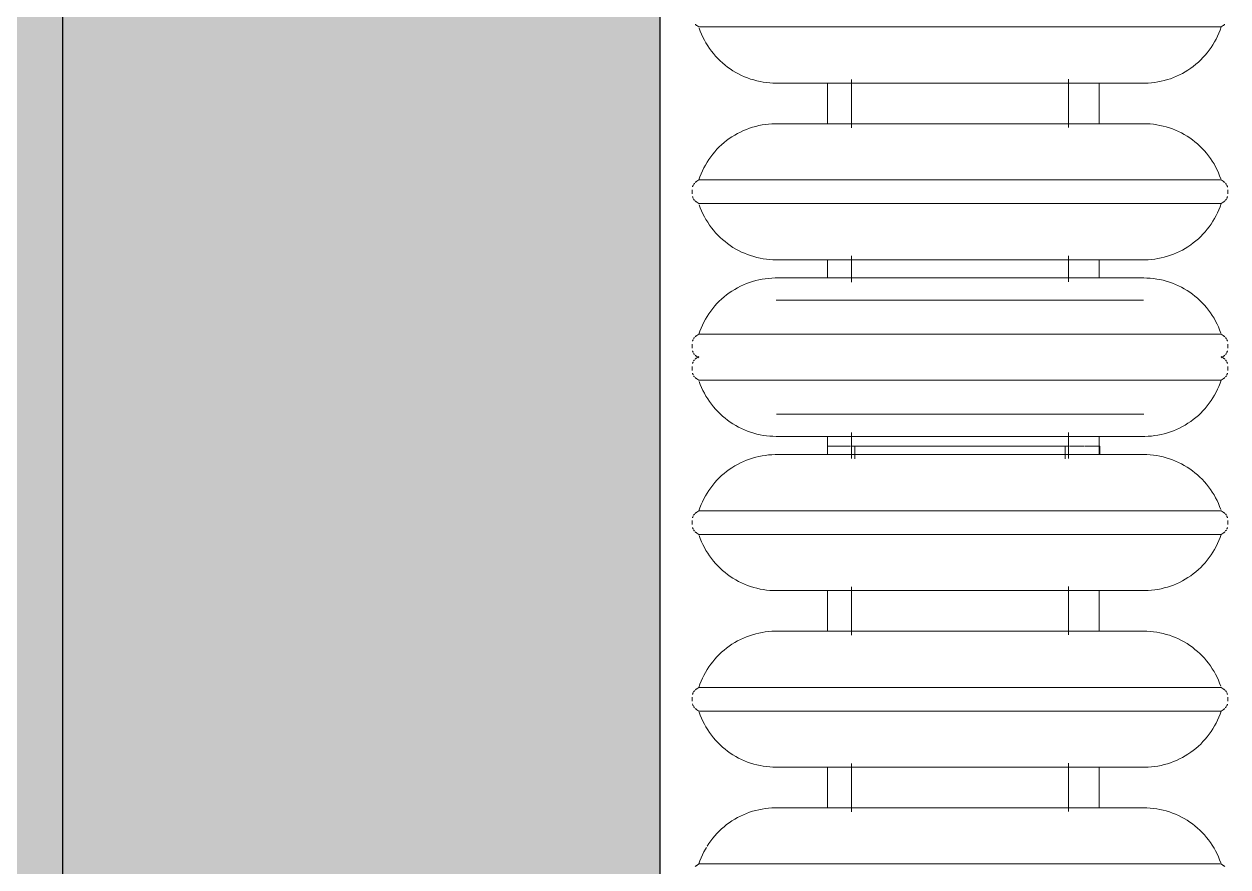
# Model space of a CAD drawing. Header units: inches. Extents: x -1176 to 1474, y -2632 to 978.
# Drawn here: x -1015.78 to -993.61, y 545.92 to 561.43 of the extents above; entities that cross this region are included whole.
import ezdxf

# ---------------------------------------------------------------- set-up
doc = ezdxf.new("R2010")
doc.units = ezdxf.units.IN
doc.header["$MEASUREMENT"] = 0
for name, color, linetype, lineweight in [('A-GENM', 13, 'Continuous', 18), ('A-WALL', 113, 'Continuous', 18), ('A-WALL-PATT', 111, 'Continuous', 18)]:
    doc.layers.add(name, color=color, linetype=linetype, lineweight=lineweight)

# ---------------------------------------------------------------- blocks, each defined once
blk = doc.blocks.new('Cast_Iron_Radiator_8182 - Cast_Iron_Radiator_8182-V36-3rd Floor Construction')
at = {"layer": 'A-GENM', "lineweight": 9}
for p, q in [((-5.75, 4.933), (-5.787, 4.933)), ((-5.713, 4.933), (-5.75, 4.933)), ((-2.5, 4.933), (-2.537, 4.933)), ((-2.463, 4.933), (-2.5, 4.933)), ((-5.943, 4.848), (-5.968, 4.809)), ((-5.968, 1), (-5.968, 4.809)), ((-5.532, 4.809), (-5.557, 4.848)), ((-2.693, 4.848), (-2.718, 4.809)), ((-2.718, 1), (-2.718, 4.809)), ((-2.282, 4.809), (-2.307, 4.848)), ((-2.282, 1), (-2.282, 4.809)), ((0.557, 4.848), (0.532, 4.809)), ((0.532, 1), (0.532, 4.809)), ((-7.179, 2.438), (-7.34, 2.438)), ((-6.996, 2.438), (-7.179, 2.438)), ((-7.179, 2.291), (-7.179, 2.438)), ((-3.746, 2.438), (-4.09, 2.438)), ((-0.496, 2.438), (-1.251, 2.438)), ((-7.179, 2.296), (-7.179, 2.192)), ((-7.179, 2.013), (-7.179, 2.188)), ((-6.932, 2), (-7.179, 2)), ((-7.179, -2), (-7.179, 2)), ((-3.682, 2), (-4.161, 2)), ((-0.432, 2), (-1.322, 2)), ((-7.179, 1.935), (-7.415, 1.935)), ((-7.002, 1), (-7.002, -1)), ((-5.968, -1), (-5.968, 1)), ((-4.498, -1), (-4.498, 1)), ((-3.752, 1), (-3.752, -1)), ((-2.718, -1), (-2.718, 1)), ((-2.282, -1), (-2.282, 1)), ((-1.248, -1), (-1.248, 1)), ((-0.502, 1), (-0.502, -1)), ((0.532, -1), (0.532, 1)), ((-5.968, -4.809), (-5.968, -1)), ((-2.718, -4.809), (-2.718, -1)), ((-2.282, -4.809), (-2.282, -1)), ((0.532, -4.809), (0.532, -1)), ((-7.415, -1.935), (-7.179, -1.935)), ((-7.179, -2), (-6.928, -2)), ((-7.179, -2.287), (-7.179, -2.017)), ((-4.157, -2), (-3.678, -2)), ((-1.318, -2), (-0.428, -2)), ((-7.179, -2.301), (-7.179, -2.452)), ((-7.179, -2.551), (-7.179, -2.436)), ((-7.342, -2.575), (-7.179, -2.575)), ((-7.179, -2.562), (-6.997, -2.562)), ((-7.179, -2.565), (-7.179, -2.575)), ((-4.092, -2.562), (-3.747, -2.562)), ((-1.253, -2.562), (-0.497, -2.562)), ((-5.968, -4.809), (-5.943, -4.848)), ((-5.557, -4.848), (-5.532, -4.809)), ((-2.718, -4.809), (-2.693, -4.848)), ((-2.307, -4.848), (-2.282, -4.809)), ((0.532, -4.809), (0.557, -4.848)), ((-5.787, -4.933), (-5.75, -4.933)), ((-5.75, -4.933), (-5.713, -4.933)), ((-2.537, -4.933), (-2.5, -4.933)), ((-2.5, -4.933), (-2.463, -4.933))]:
    blk.add_line(p, q, dxfattribs=at)
at = {"layer": 'A-GENM', "lineweight": 9, "flags": 128}
for points in [[(-5.943, 4.848), (-5.938, 4.854), (-5.934, 4.86), (-5.929, 4.866), (-5.925, 4.872), (-5.919, 4.877)], [(-5.909, 4.887), (-5.903, 4.892), (-5.897, 4.896), (-5.891, 4.901), (-5.885, 4.905)], [(-5.872, 4.912), (-5.865, 4.915), (-5.858, 4.918), (-5.851, 4.921), (-5.844, 4.924), (-5.837, 4.926)], [(-5.662, 4.925), (-5.655, 4.923), (-5.648, 4.921), (-5.641, 4.918), (-5.634, 4.915), (-5.627, 4.912)], [(-5.614, 4.904), (-5.608, 4.9), (-5.602, 4.896), (-5.596, 4.891), (-5.591, 4.887)], [(-5.58, 4.876), (-5.575, 4.871), (-5.57, 4.865), (-5.565, 4.859), (-5.561, 4.854), (-5.557, 4.848)], [(-2.693, 4.848), (-2.688, 4.854), (-2.684, 4.86), (-2.679, 4.866), (-2.675, 4.872), (-2.669, 4.877)], [(-2.659, 4.887), (-2.653, 4.892), (-2.647, 4.896), (-2.641, 4.901), (-2.635, 4.905)], [(-2.622, 4.912), (-2.615, 4.915), (-2.608, 4.918), (-2.601, 4.921), (-2.594, 4.924), (-2.587, 4.926)], [(-2.412, 4.925), (-2.405, 4.923), (-2.398, 4.921), (-2.391, 4.918), (-2.384, 4.915), (-2.377, 4.912)], [(-2.364, 4.904), (-2.358, 4.9), (-2.352, 4.896), (-2.346, 4.891), (-2.341, 4.887)], [(-2.33, 4.876), (-2.325, 4.871), (-2.32, 4.865), (-2.315, 4.859), (-2.311, 4.854), (-2.307, 4.848)], [(0.557, 4.848), (0.562, 4.854), (0.566, 4.86), (0.571, 4.866), (0.575, 4.872), (0.581, 4.877)], [(-7.002, 3.383), (-7.001, 3.443), (-6.997, 3.503), (-6.991, 3.563), (-6.983, 3.622), (-6.972, 3.681), (-6.959, 3.74), (-6.943, 3.798), (-6.926, 3.855), (-6.906, 3.911), (-6.883, 3.967), (-6.859, 4.022), (-6.832, 4.076), (-6.804, 4.128), (-6.773, 4.18), (-6.74, 4.23), (-6.705, 4.279), (-6.668, 4.326), (-6.63, 4.372), (-6.589, 4.416), (-6.547, 4.459), (-6.503, 4.5), (-6.458, 4.539), (-6.411, 4.576), (-6.362, 4.612), (-6.312, 4.645), (-6.261, 4.677), (-6.209, 4.706), (-6.155, 4.733), (-6.101, 4.758), (-6.045, 4.781), (-5.989, 4.802)], [(-3.752, 3.383), (-3.751, 3.443), (-3.747, 3.503), (-3.741, 3.563), (-3.733, 3.622), (-3.722, 3.681), (-3.709, 3.74), (-3.693, 3.798), (-3.676, 3.855), (-3.656, 3.911), (-3.633, 3.967), (-3.609, 4.022), (-3.582, 4.076), (-3.554, 4.128), (-3.523, 4.18), (-3.49, 4.23), (-3.455, 4.279), (-3.418, 4.326), (-3.38, 4.372), (-3.339, 4.416), (-3.297, 4.459), (-3.253, 4.5), (-3.208, 4.539), (-3.161, 4.576), (-3.112, 4.612), (-3.062, 4.645), (-3.011, 4.677), (-2.959, 4.706), (-2.905, 4.733), (-2.851, 4.758), (-2.795, 4.781), (-2.739, 4.802)], [(-2.282, 4.809), (-2.225, 4.789), (-2.169, 4.767), (-2.115, 4.743), (-2.061, 4.716), (-2.008, 4.688), (-1.956, 4.657), (-1.906, 4.624), (-1.857, 4.59), (-1.809, 4.553), (-1.763, 4.515), (-1.719, 4.474), (-1.676, 4.432), (-1.635, 4.389), (-1.596, 4.343), (-1.558, 4.296), (-1.523, 4.248), (-1.489, 4.198), (-1.457, 4.147), (-1.428, 4.095), (-1.401, 4.042), (-1.375, 3.987), (-1.352, 3.932), (-1.331, 3.876), (-1.313, 3.819), (-1.297, 3.761), (-1.283, 3.703), (-1.271, 3.644), (-1.262, 3.585), (-1.255, 3.525), (-1.25, 3.465), (-1.248, 3.405), (-1.248, 3.383)], [(-0.502, 3.383), (-0.501, 3.443), (-0.497, 3.503), (-0.491, 3.563), (-0.483, 3.622), (-0.472, 3.681), (-0.459, 3.74), (-0.443, 3.798), (-0.426, 3.855), (-0.406, 3.911), (-0.383, 3.967), (-0.359, 4.022), (-0.332, 4.076), (-0.304, 4.128), (-0.273, 4.18), (-0.24, 4.23), (-0.205, 4.279), (-0.168, 4.326), (-0.13, 4.372), (-0.089, 4.416), (-0.047, 4.459), (-0.003, 4.5), (0.042, 4.539), (0.089, 4.576), (0.138, 4.612), (0.188, 4.645), (0.239, 4.677), (0.291, 4.706), (0.345, 4.733), (0.399, 4.758), (0.455, 4.781), (0.511, 4.802)], [(-7.002, 2.438), (-7.002, 2.498), (-7.002, 2.571), (-7.002, 2.642), (-7.002, 2.71), (-7.002, 2.775), (-7.002, 2.837), (-7.002, 2.896), (-7.002, 2.952), (-7.002, 3.005), (-7.002, 3.055), (-7.002, 3.102), (-7.002, 3.145), (-7.002, 3.185), (-7.002, 3.221), (-7.002, 3.254), (-7.002, 3.283), (-7.002, 3.309), (-7.002, 3.33), (-7.002, 3.348), (-7.002, 3.363), (-7.002, 3.373), (-7.002, 3.38), (-7.002, 3.383), (-7.002, 3.383)], [(-7.002, 3.383), (-7.002, 3.381), (-7.002, 3.375), (-7.002, 3.366), (-7.002, 3.353), (-7.002, 3.336), (-7.002, 3.315), (-7.002, 3.29), (-7.002, 3.262), (-7.002, 3.23), (-7.002, 3.195), (-7.002, 3.156), (-7.002, 3.114), (-7.002, 3.068), (-7.002, 3.019), (-7.002, 2.967), (-7.002, 2.911), (-7.002, 2.853), (-7.002, 2.792), (-7.002, 2.727), (-7.002, 2.66), (-7.002, 2.591), (-7.002, 2.518), (-7.002, 2.444), (-7.002, 2.367), (-7.002, 2.288), (-7.002, 2.206), (-7.002, 2.123), (-7.002, 2.038), (-7.002, 1.952), (-7.002, 1.864), (-7.002, 1.774), (-7.002, 1.683), (-7.002, 1.591), (-7.002, 1.499), (-7.002, 1.405), (-7.002, 1.311), (-7.002, 1.216), (-7.002, 1.121), (-7.002, 1.026), (-7.002, 1)], [(-4.498, 1), (-4.498, 1.095), (-4.498, 1.19), (-4.498, 1.285), (-4.498, 1.38), (-4.498, 1.473), (-4.498, 1.566), (-4.498, 1.659), (-4.498, 1.75), (-4.498, 1.839), (-4.498, 1.928), (-4.498, 2.015), (-4.498, 2.1), (-4.498, 2.184), (-4.498, 2.266), (-4.498, 2.346), (-4.498, 2.423), (-4.498, 2.498), (-4.498, 2.571), (-4.498, 2.642), (-4.498, 2.71), (-4.498, 2.775), (-4.498, 2.837), (-4.498, 2.896), (-4.498, 2.952), (-4.498, 3.005), (-4.498, 3.055), (-4.498, 3.102), (-4.498, 3.145), (-4.498, 3.185), (-4.498, 3.221), (-4.498, 3.254), (-4.498, 3.283), (-4.498, 3.309), (-4.498, 3.33), (-4.498, 3.348), (-4.498, 3.363), (-4.498, 3.373), (-4.498, 3.38), (-4.498, 3.383)], [(-3.752, 2.438), (-3.752, 2.498), (-3.752, 2.571), (-3.752, 2.642), (-3.752, 2.71), (-3.752, 2.775), (-3.752, 2.837), (-3.752, 2.896), (-3.752, 2.952), (-3.752, 3.005), (-3.752, 3.055), (-3.752, 3.102), (-3.752, 3.145), (-3.752, 3.185), (-3.752, 3.221), (-3.752, 3.254), (-3.752, 3.283), (-3.752, 3.309), (-3.752, 3.33), (-3.752, 3.348), (-3.752, 3.363), (-3.752, 3.373), (-3.752, 3.38), (-3.752, 3.383), (-3.752, 3.383)], [(-3.752, 3.383), (-3.752, 3.381), (-3.752, 3.375), (-3.752, 3.366), (-3.752, 3.353), (-3.752, 3.336), (-3.752, 3.315), (-3.752, 3.29), (-3.752, 3.262), (-3.752, 3.23), (-3.752, 3.195), (-3.752, 3.156), (-3.752, 3.114), (-3.752, 3.068), (-3.752, 3.019), (-3.752, 2.967), (-3.752, 2.911), (-3.752, 2.853), (-3.752, 2.792), (-3.752, 2.727), (-3.752, 2.66), (-3.752, 2.591), (-3.752, 2.518), (-3.752, 2.444), (-3.752, 2.367), (-3.752, 2.288), (-3.752, 2.206), (-3.752, 2.123), (-3.752, 2.038), (-3.752, 1.952), (-3.752, 1.864), (-3.752, 1.774), (-3.752, 1.683), (-3.752, 1.591), (-3.752, 1.499), (-3.752, 1.405), (-3.752, 1.311), (-3.752, 1.216), (-3.752, 1.121), (-3.752, 1.026), (-3.752, 1)], [(-1.248, 3.383), (-1.248, 3.381), (-1.248, 3.375), (-1.248, 3.366), (-1.248, 3.353), (-1.248, 3.336), (-1.248, 3.315), (-1.248, 3.29), (-1.248, 3.262), (-1.248, 3.23), (-1.248, 3.195), (-1.248, 3.156), (-1.248, 3.114), (-1.248, 3.068), (-1.248, 3.019), (-1.248, 2.967), (-1.248, 2.911), (-1.248, 2.853), (-1.248, 2.792), (-1.248, 2.727), (-1.248, 2.66), (-1.248, 2.591), (-1.248, 2.518), (-1.248, 2.444)], [(-1.248, 1), (-1.248, 1.095), (-1.248, 1.19), (-1.248, 1.285), (-1.248, 1.38), (-1.248, 1.473), (-1.248, 1.566), (-1.248, 1.659), (-1.248, 1.75), (-1.248, 1.839), (-1.248, 1.928), (-1.248, 2.015), (-1.248, 2.1), (-1.248, 2.184), (-1.248, 2.266), (-1.248, 2.346), (-1.248, 2.423), (-1.248, 2.498), (-1.248, 2.571), (-1.248, 2.642), (-1.248, 2.71), (-1.248, 2.775), (-1.248, 2.837), (-1.248, 2.896), (-1.248, 2.952), (-1.248, 3.005), (-1.248, 3.055), (-1.248, 3.102), (-1.248, 3.145), (-1.248, 3.185), (-1.248, 3.221), (-1.248, 3.254), (-1.248, 3.283), (-1.248, 3.309), (-1.248, 3.33), (-1.248, 3.348), (-1.248, 3.363), (-1.248, 3.373), (-1.248, 3.38), (-1.248, 3.383), (-1.248, 3.383)], [(-0.502, 2.438), (-0.502, 2.498), (-0.502, 2.571), (-0.502, 2.642), (-0.502, 2.71), (-0.502, 2.775), (-0.502, 2.837), (-0.502, 2.896), (-0.502, 2.952), (-0.502, 3.005), (-0.502, 3.055), (-0.502, 3.102), (-0.502, 3.145), (-0.502, 3.185), (-0.502, 3.221), (-0.502, 3.254), (-0.502, 3.283), (-0.502, 3.309), (-0.502, 3.33), (-0.502, 3.348), (-0.502, 3.363), (-0.502, 3.373), (-0.502, 3.38), (-0.502, 3.383), (-0.502, 3.383)], [(-0.502, 3.383), (-0.502, 3.381), (-0.502, 3.375), (-0.502, 3.366), (-0.502, 3.353), (-0.502, 3.336), (-0.502, 3.315), (-0.502, 3.29), (-0.502, 3.262), (-0.502, 3.23), (-0.502, 3.195), (-0.502, 3.156), (-0.502, 3.114), (-0.502, 3.068), (-0.502, 3.019), (-0.502, 2.967), (-0.502, 2.911), (-0.502, 2.853), (-0.502, 2.792), (-0.502, 2.727), (-0.502, 2.66), (-0.502, 2.591), (-0.502, 2.518), (-0.502, 2.444), (-0.502, 2.367), (-0.502, 2.288), (-0.502, 2.206), (-0.502, 2.123), (-0.502, 2.038), (-0.502, 1.952), (-0.502, 1.864), (-0.502, 1.774), (-0.502, 1.683), (-0.502, 1.591), (-0.502, 1.499), (-0.502, 1.405), (-0.502, 1.311), (-0.502, 1.216), (-0.502, 1.121), (-0.502, 1.026), (-0.502, 1)], [(-7.002, -1), (-7.002, -1.095), (-7.002, -1.19), (-7.002, -1.285), (-7.002, -1.38), (-7.002, -1.473), (-7.002, -1.566), (-7.002, -1.659), (-7.002, -1.75), (-7.002, -1.839), (-7.002, -1.928), (-7.002, -2.015), (-7.002, -2.1), (-7.002, -2.184), (-7.002, -2.266), (-7.002, -2.346), (-7.002, -2.423), (-7.002, -2.498), (-7.002, -2.571), (-7.002, -2.642), (-7.002, -2.71), (-7.002, -2.775), (-7.002, -2.837), (-7.002, -2.896), (-7.002, -2.952), (-7.002, -3.005), (-7.002, -3.055), (-7.002, -3.102), (-7.002, -3.145), (-7.002, -3.185), (-7.002, -3.221), (-7.002, -3.254), (-7.002, -3.283), (-7.002, -3.309), (-7.002, -3.33), (-7.002, -3.348), (-7.002, -3.363), (-7.002, -3.373), (-7.002, -3.38), (-7.002, -3.383), (-7.002, -3.383)], [(-4.498, -3.381), (-4.498, -3.375), (-4.498, -3.366), (-4.498, -3.353), (-4.498, -3.336), (-4.498, -3.315), (-4.498, -3.29), (-4.498, -3.262), (-4.498, -3.23), (-4.498, -3.195), (-4.498, -3.156), (-4.498, -3.114), (-4.498, -3.068), (-4.498, -3.019), (-4.498, -2.967), (-4.498, -2.911), (-4.498, -2.853), (-4.498, -2.792), (-4.498, -2.727), (-4.498, -2.66), (-4.498, -2.591), (-4.498, -2.518), (-4.498, -2.444), (-4.498, -2.367), (-4.498, -2.288), (-4.498, -2.206), (-4.498, -2.123), (-4.498, -2.038), (-4.498, -1.952), (-4.498, -1.864), (-4.498, -1.774), (-4.498, -1.683), (-4.498, -1.591), (-4.498, -1.499), (-4.498, -1.405), (-4.498, -1.311), (-4.498, -1.216), (-4.498, -1.121), (-4.498, -1.026), (-4.498, -1)], [(-3.752, -1), (-3.752, -1.095), (-3.752, -1.19), (-3.752, -1.285), (-3.752, -1.38), (-3.752, -1.473), (-3.752, -1.566), (-3.752, -1.659), (-3.752, -1.75), (-3.752, -1.839), (-3.752, -1.928), (-3.752, -2.015), (-3.752, -2.1), (-3.752, -2.184), (-3.752, -2.266), (-3.752, -2.346), (-3.752, -2.423), (-3.752, -2.498), (-3.752, -2.571), (-3.752, -2.642), (-3.752, -2.71), (-3.752, -2.775), (-3.752, -2.837), (-3.752, -2.896), (-3.752, -2.952), (-3.752, -3.005), (-3.752, -3.055), (-3.752, -3.102), (-3.752, -3.145), (-3.752, -3.185), (-3.752, -3.221), (-3.752, -3.254), (-3.752, -3.283), (-3.752, -3.309), (-3.752, -3.33), (-3.752, -3.348), (-3.752, -3.363), (-3.752, -3.373), (-3.752, -3.38), (-3.752, -3.383), (-3.752, -3.383)], [(-1.248, -3.383), (-1.248, -3.381), (-1.248, -3.375), (-1.248, -3.366), (-1.248, -3.353), (-1.248, -3.336), (-1.248, -3.315), (-1.248, -3.29), (-1.248, -3.262), (-1.248, -3.23), (-1.248, -3.195), (-1.248, -3.156), (-1.248, -3.114), (-1.248, -3.068), (-1.248, -3.019), (-1.248, -2.967), (-1.248, -2.911), (-1.248, -2.853), (-1.248, -2.792), (-1.248, -2.727), (-1.248, -2.66), (-1.248, -2.591), (-1.248, -2.518), (-1.248, -2.444), (-1.248, -2.367), (-1.248, -2.288), (-1.248, -2.206), (-1.248, -2.123), (-1.248, -2.038), (-1.248, -1.952), (-1.248, -1.864), (-1.248, -1.774), (-1.248, -1.683), (-1.248, -1.591), (-1.248, -1.499), (-1.248, -1.405), (-1.248, -1.311), (-1.248, -1.216), (-1.248, -1.121), (-1.248, -1.026), (-1.248, -1)], [(-0.502, -1), (-0.502, -1.095), (-0.502, -1.19), (-0.502, -1.285), (-0.502, -1.38), (-0.502, -1.473), (-0.502, -1.566), (-0.502, -1.659), (-0.502, -1.75), (-0.502, -1.839), (-0.502, -1.928), (-0.502, -2.015), (-0.502, -2.1), (-0.502, -2.184), (-0.502, -2.266), (-0.502, -2.346), (-0.502, -2.423), (-0.502, -2.498), (-0.502, -2.571), (-0.502, -2.642), (-0.502, -2.71), (-0.502, -2.775), (-0.502, -2.837), (-0.502, -2.896), (-0.502, -2.952), (-0.502, -3.005), (-0.502, -3.055), (-0.502, -3.102), (-0.502, -3.145), (-0.502, -3.185), (-0.502, -3.221), (-0.502, -3.254), (-0.502, -3.283), (-0.502, -3.309), (-0.502, -3.33), (-0.502, -3.348), (-0.502, -3.363), (-0.502, -3.373), (-0.502, -3.38), (-0.502, -3.383), (-0.502, -3.383)], [(-7.002, -3.383), (-7.002, -3.381), (-7.002, -3.375), (-7.002, -3.366), (-7.002, -3.353), (-7.002, -3.336), (-7.002, -3.315), (-7.002, -3.29), (-7.002, -3.262), (-7.002, -3.23), (-7.002, -3.195), (-7.002, -3.156), (-7.002, -3.114), (-7.002, -3.068), (-7.002, -3.019), (-7.002, -2.967), (-7.002, -2.911), (-7.002, -2.853), (-7.002, -2.792), (-7.002, -2.727), (-7.002, -2.66), (-7.002, -2.591), (-7.002, -2.562)], [(-3.752, -3.383), (-3.752, -3.381), (-3.752, -3.375), (-3.752, -3.366), (-3.752, -3.353), (-3.752, -3.336), (-3.752, -3.315), (-3.752, -3.29), (-3.752, -3.262), (-3.752, -3.23), (-3.752, -3.195), (-3.752, -3.156), (-3.752, -3.114), (-3.752, -3.068), (-3.752, -3.019), (-3.752, -2.967), (-3.752, -2.911), (-3.752, -2.853), (-3.752, -2.792), (-3.752, -2.727), (-3.752, -2.66), (-3.752, -2.591), (-3.752, -2.562)], [(-1.248, -2.571), (-1.248, -2.642), (-1.248, -2.71), (-1.248, -2.775), (-1.248, -2.837), (-1.248, -2.896), (-1.248, -2.952), (-1.248, -3.005), (-1.248, -3.055), (-1.248, -3.102), (-1.248, -3.145), (-1.248, -3.185), (-1.248, -3.221), (-1.248, -3.254), (-1.248, -3.283), (-1.248, -3.309), (-1.248, -3.33), (-1.248, -3.348), (-1.248, -3.363), (-1.248, -3.373), (-1.248, -3.38), (-1.248, -3.383), (-1.248, -3.383)], [(-0.502, -3.383), (-0.502, -3.381), (-0.502, -3.375), (-0.502, -3.366), (-0.502, -3.353), (-0.502, -3.336), (-0.502, -3.315), (-0.502, -3.29), (-0.502, -3.262), (-0.502, -3.23), (-0.502, -3.195), (-0.502, -3.156), (-0.502, -3.114), (-0.502, -3.068), (-0.502, -3.019), (-0.502, -2.967), (-0.502, -2.911), (-0.502, -2.853), (-0.502, -2.792), (-0.502, -2.727), (-0.502, -2.66), (-0.502, -2.591), (-0.502, -2.562)], [(-5.968, -4.809), (-6.025, -4.789), (-6.081, -4.767), (-6.135, -4.743), (-6.189, -4.716), (-6.242, -4.688), (-6.294, -4.657), (-6.344, -4.624), (-6.393, -4.59), (-6.441, -4.553), (-6.487, -4.515), (-6.531, -4.474), (-6.574, -4.432), (-6.615, -4.389), (-6.654, -4.343), (-6.692, -4.296), (-6.727, -4.248), (-6.761, -4.198), (-6.793, -4.147), (-6.822, -4.095), (-6.849, -4.042), (-6.875, -3.987), (-6.898, -3.932), (-6.919, -3.876), (-6.937, -3.819), (-6.953, -3.761), (-6.967, -3.703), (-6.979, -3.644), (-6.988, -3.585), (-6.995, -3.525), (-7, -3.465), (-7.002, -3.405), (-7.002, -3.383)], [(-2.718, -4.809), (-2.775, -4.789), (-2.831, -4.767), (-2.885, -4.743), (-2.939, -4.716), (-2.992, -4.688), (-3.044, -4.657), (-3.094, -4.624), (-3.143, -4.59), (-3.191, -4.553), (-3.237, -4.515), (-3.281, -4.474), (-3.324, -4.432), (-3.365, -4.389), (-3.404, -4.343), (-3.442, -4.296), (-3.477, -4.248), (-3.511, -4.198), (-3.543, -4.147), (-3.572, -4.095), (-3.599, -4.042), (-3.625, -3.987), (-3.648, -3.932), (-3.669, -3.876), (-3.687, -3.819), (-3.703, -3.761), (-3.717, -3.703), (-3.729, -3.644), (-3.738, -3.585), (-3.745, -3.525), (-3.75, -3.465), (-3.752, -3.405), (-3.752, -3.383)], [(-1.248, -3.383), (-1.249, -3.443), (-1.253, -3.503), (-1.259, -3.563), (-1.267, -3.622), (-1.278, -3.681), (-1.291, -3.74), (-1.307, -3.798), (-1.324, -3.855), (-1.344, -3.911), (-1.367, -3.967), (-1.391, -4.022), (-1.418, -4.076), (-1.446, -4.128), (-1.477, -4.18), (-1.51, -4.23), (-1.545, -4.279), (-1.582, -4.326), (-1.62, -4.372), (-1.661, -4.416), (-1.703, -4.459), (-1.747, -4.5), (-1.792, -4.539), (-1.839, -4.576), (-1.888, -4.612), (-1.938, -4.645), (-1.989, -4.677), (-2.041, -4.706), (-2.095, -4.733), (-2.149, -4.758), (-2.205, -4.781), (-2.261, -4.802)], [(0.532, -4.809), (0.475, -4.789), (0.419, -4.767), (0.365, -4.743), (0.311, -4.716), (0.258, -4.688), (0.206, -4.657), (0.156, -4.624), (0.107, -4.59), (0.059, -4.553), (0.013, -4.515), (-0.031, -4.474), (-0.074, -4.432), (-0.115, -4.389), (-0.154, -4.343), (-0.192, -4.296), (-0.227, -4.248), (-0.261, -4.198), (-0.293, -4.147), (-0.322, -4.095), (-0.349, -4.042), (-0.375, -3.987), (-0.398, -3.932), (-0.419, -3.876), (-0.437, -3.819), (-0.453, -3.761), (-0.467, -3.703), (-0.479, -3.644), (-0.488, -3.585), (-0.495, -3.525), (-0.5, -3.465), (-0.502, -3.405), (-0.502, -3.383)], [(-5.92, -4.876), (-5.925, -4.871), (-5.93, -4.865), (-5.935, -4.859), (-5.939, -4.854), (-5.943, -4.848)], [(-5.557, -4.848), (-5.562, -4.854), (-5.566, -4.86), (-5.571, -4.866), (-5.575, -4.872), (-5.581, -4.877)], [(-2.67, -4.876), (-2.675, -4.871), (-2.68, -4.865), (-2.685, -4.859), (-2.689, -4.854), (-2.693, -4.848)], [(-2.307, -4.848), (-2.312, -4.854), (-2.316, -4.86), (-2.321, -4.866), (-2.325, -4.872), (-2.331, -4.877)], [(0.58, -4.876), (0.575, -4.871), (0.57, -4.865), (0.565, -4.859), (0.561, -4.854), (0.557, -4.848)], [(-5.886, -4.904), (-5.892, -4.9), (-5.898, -4.896), (-5.904, -4.891), (-5.909, -4.887)], [(-5.838, -4.925), (-5.845, -4.923), (-5.852, -4.921), (-5.859, -4.918), (-5.866, -4.915), (-5.873, -4.912)], [(-5.628, -4.912), (-5.635, -4.915), (-5.642, -4.918), (-5.649, -4.921), (-5.656, -4.924), (-5.663, -4.926)], [(-5.591, -4.887), (-5.597, -4.892), (-5.603, -4.896), (-5.609, -4.901), (-5.615, -4.905)], [(-2.636, -4.904), (-2.642, -4.9), (-2.648, -4.896), (-2.654, -4.891), (-2.659, -4.887)], [(-2.588, -4.925), (-2.595, -4.923), (-2.602, -4.921), (-2.609, -4.918), (-2.616, -4.915), (-2.623, -4.912)], [(-2.378, -4.912), (-2.385, -4.915), (-2.392, -4.918), (-2.399, -4.921), (-2.406, -4.924), (-2.413, -4.926)], [(-2.341, -4.887), (-2.347, -4.892), (-2.353, -4.896), (-2.359, -4.901), (-2.365, -4.905)]]:
    blk.add_lwpolyline(points, dxfattribs=at)
blk = doc.blocks.new('Cast_Iron_Radiator_8182 - Cast_Iron_Radiator_8182-V37-3rd Floor Construction')
at = {"layer": 'A-GENM', "lineweight": 9}
for p, q in [((7.25, 4.933), (7.213, 4.933)), ((7.287, 4.933), (7.25, 4.933)), ((10.5, 4.933), (10.463, 4.933)), ((10.537, 4.933), (10.5, 4.933)), ((13.75, 4.933), (13.713, 4.933)), ((13.787, 4.933), (13.75, 4.933)), ((4.218, 4.809), (4.193, 4.848)), ((4.218, 1), (4.218, 4.809)), ((7.057, 4.848), (7.032, 4.809)), ((7.032, 1), (7.032, 4.809)), ((7.468, 4.809), (7.443, 4.848)), ((7.468, 1), (7.468, 4.809)), ((10.307, 4.848), (10.282, 4.809)), ((10.282, 1), (10.282, 4.809)), ((10.718, 4.809), (10.693, 4.848)), ((10.718, 1), (10.718, 4.809)), ((13.557, 4.848), (13.532, 4.809)), ((13.968, 4.809), (13.943, 4.848)), ((13.968, 1), (13.968, 4.809)), ((6.004, 2.438), (5.249, 2.438)), ((9.254, 2.438), (8.499, 2.438)), ((12.093, 2.438), (11.749, 2.438)), ((15.343, 2.438), (14.999, 2.438)), ((6.068, 2), (5.178, 2)), ((9.318, 2), (8.428, 2)), ((12.157, 2), (11.678, 2)), ((15.407, 2), (14.928, 2)), ((4.218, -1), (4.218, 1)), ((5.252, -1), (5.252, 1)), ((5.998, 1), (5.998, -1)), ((7.032, -1), (7.032, 1)), ((7.468, -1), (7.468, 1)), ((8.502, -1), (8.502, 1)), ((9.248, 1), (9.248, -1)), ((10.282, -1), (10.282, 1)), ((10.718, -1), (10.718, 1)), ((11.752, -1), (11.752, 1)), ((12.498, 1), (12.498, -1)), ((13.968, -1), (13.968, 1)), ((15.002, -1), (15.002, 1)), ((4.218, -4.809), (4.218, -1)), ((7.032, -4.809), (7.032, -1)), ((7.468, -4.809), (7.468, -1)), ((10.282, -4.809), (10.282, -1)), ((10.718, -4.809), (10.718, -1)), ((13.968, -4.809), (13.968, -1)), ((5.182, -2), (6.072, -2)), ((8.432, -2), (9.322, -2)), ((11.682, -2), (12.161, -2)), ((14.932, -2), (15.411, -2)), ((5.247, -2.562), (6.003, -2.562)), ((8.497, -2.562), (9.253, -2.562)), ((11.747, -2.562), (12.093, -2.562)), ((14.997, -2.562), (15.343, -2.562)), ((4.193, -4.848), (4.218, -4.809)), ((7.032, -4.809), (7.057, -4.848)), ((7.443, -4.848), (7.468, -4.809)), ((10.282, -4.809), (10.307, -4.848)), ((10.693, -4.848), (10.718, -4.809)), ((13.532, -4.809), (13.557, -4.848)), ((13.943, -4.848), (13.968, -4.809)), ((7.213, -4.933), (7.25, -4.933)), ((7.25, -4.933), (7.287, -4.933)), ((10.463, -4.933), (10.5, -4.933)), ((10.5, -4.933), (10.537, -4.933)), ((13.713, -4.933), (13.75, -4.933)), ((13.75, -4.933), (13.787, -4.933))]:
    blk.add_line(p, q, dxfattribs=at)
at = {"layer": 'A-GENM', "lineweight": 9, "flags": 128}
for points in [[(4.17, 4.876), (4.175, 4.871), (4.18, 4.865), (4.185, 4.859), (4.189, 4.854), (4.193, 4.848)], [(7.057, 4.848), (7.062, 4.854), (7.066, 4.86), (7.071, 4.866), (7.075, 4.872), (7.081, 4.877)], [(7.091, 4.887), (7.097, 4.892), (7.103, 4.896), (7.109, 4.901), (7.115, 4.905)], [(7.128, 4.912), (7.135, 4.915), (7.142, 4.918), (7.149, 4.921), (7.156, 4.924), (7.163, 4.926)], [(7.338, 4.925), (7.345, 4.923), (7.352, 4.921), (7.359, 4.918), (7.366, 4.915), (7.373, 4.912)], [(7.386, 4.904), (7.392, 4.9), (7.398, 4.896), (7.404, 4.891), (7.409, 4.887)], [(7.42, 4.876), (7.425, 4.871), (7.43, 4.865), (7.435, 4.859), (7.439, 4.854), (7.443, 4.848)], [(10.307, 4.848), (10.312, 4.854), (10.316, 4.86), (10.321, 4.866), (10.325, 4.872), (10.331, 4.877)], [(10.341, 4.887), (10.347, 4.892), (10.353, 4.896), (10.359, 4.901), (10.365, 4.905)], [(10.378, 4.912), (10.385, 4.915), (10.392, 4.918), (10.399, 4.921), (10.406, 4.924), (10.413, 4.926)], [(10.588, 4.925), (10.595, 4.923), (10.602, 4.921), (10.609, 4.918), (10.616, 4.915), (10.623, 4.912)], [(10.636, 4.904), (10.642, 4.9), (10.648, 4.896), (10.654, 4.891), (10.659, 4.887)], [(10.67, 4.876), (10.675, 4.871), (10.68, 4.865), (10.685, 4.859), (10.689, 4.854), (10.693, 4.848)], [(13.557, 4.848), (13.562, 4.854), (13.566, 4.86), (13.571, 4.866), (13.575, 4.872), (13.581, 4.877)], [(13.591, 4.887), (13.597, 4.892), (13.603, 4.896), (13.609, 4.901), (13.615, 4.905)], [(13.628, 4.912), (13.635, 4.915), (13.642, 4.918), (13.649, 4.921), (13.656, 4.924), (13.663, 4.926)], [(13.838, 4.925), (13.845, 4.923), (13.852, 4.921), (13.859, 4.918), (13.866, 4.915), (13.873, 4.912)], [(13.886, 4.904), (13.892, 4.9), (13.898, 4.896), (13.904, 4.891), (13.909, 4.887)], [(13.92, 4.876), (13.925, 4.871), (13.93, 4.865), (13.935, 4.859), (13.939, 4.854), (13.943, 4.848)], [(4.218, 4.809), (4.275, 4.789), (4.331, 4.767), (4.385, 4.743), (4.439, 4.716), (4.492, 4.688), (4.522, 4.67)], [(4.544, 4.657), (4.594, 4.624), (4.643, 4.59), (4.691, 4.553), (4.737, 4.515), (4.781, 4.474), (4.824, 4.432), (4.865, 4.389), (4.904, 4.343), (4.942, 4.296), (4.977, 4.248), (5.011, 4.198), (5.043, 4.147), (5.072, 4.095), (5.099, 4.042), (5.125, 3.987), (5.148, 3.932), (5.169, 3.876), (5.187, 3.819), (5.203, 3.761), (5.217, 3.703), (5.229, 3.644), (5.238, 3.585), (5.245, 3.525), (5.25, 3.465), (5.252, 3.405), (5.252, 3.383)], [(5.998, 3.383), (5.999, 3.443), (6.003, 3.503), (6.009, 3.563), (6.017, 3.622), (6.028, 3.681), (6.041, 3.74), (6.057, 3.798), (6.074, 3.855), (6.094, 3.911), (6.117, 3.967), (6.141, 4.022), (6.168, 4.076), (6.196, 4.128), (6.227, 4.18), (6.26, 4.23), (6.295, 4.279), (6.332, 4.326), (6.37, 4.372), (6.411, 4.416), (6.453, 4.459), (6.497, 4.5), (6.542, 4.539), (6.589, 4.576), (6.638, 4.612), (6.688, 4.645), (6.739, 4.677), (6.791, 4.706), (6.845, 4.733), (6.899, 4.758), (6.955, 4.781), (7.011, 4.802)], [(7.468, 4.809), (7.525, 4.789), (7.581, 4.767), (7.635, 4.743), (7.689, 4.716), (7.742, 4.688), (7.794, 4.657), (7.844, 4.624), (7.893, 4.59), (7.941, 4.553), (7.987, 4.515), (8.031, 4.474), (8.074, 4.432), (8.115, 4.389), (8.154, 4.343), (8.192, 4.296), (8.227, 4.248), (8.261, 4.198), (8.293, 4.147), (8.322, 4.095), (8.349, 4.042), (8.375, 3.987), (8.398, 3.932), (8.419, 3.876), (8.437, 3.819), (8.453, 3.761), (8.467, 3.703), (8.479, 3.644), (8.488, 3.585), (8.495, 3.525), (8.5, 3.465), (8.502, 3.405), (8.502, 3.383)], [(9.248, 3.383), (9.249, 3.443), (9.253, 3.503), (9.259, 3.563), (9.267, 3.622), (9.278, 3.681), (9.291, 3.74), (9.307, 3.798), (9.324, 3.855), (9.344, 3.911), (9.367, 3.967), (9.391, 4.022), (9.418, 4.076), (9.446, 4.128), (9.477, 4.18), (9.51, 4.23), (9.545, 4.279), (9.582, 4.326), (9.62, 4.372), (9.661, 4.416), (9.703, 4.459), (9.747, 4.5), (9.792, 4.539), (9.839, 4.576), (9.888, 4.612), (9.938, 4.645), (9.989, 4.677), (10.041, 4.706), (10.095, 4.733), (10.149, 4.758), (10.205, 4.781), (10.261, 4.802)], [(10.718, 4.809), (10.775, 4.789), (10.831, 4.767), (10.885, 4.743), (10.939, 4.716), (10.992, 4.688), (11.044, 4.657), (11.094, 4.624), (11.143, 4.59), (11.191, 4.553), (11.237, 4.515), (11.281, 4.474), (11.324, 4.432), (11.365, 4.389), (11.404, 4.343), (11.442, 4.296), (11.477, 4.248), (11.511, 4.198), (11.543, 4.147), (11.572, 4.095), (11.599, 4.042), (11.625, 3.987), (11.648, 3.932), (11.669, 3.876), (11.687, 3.819), (11.703, 3.761), (11.717, 3.703), (11.729, 3.644), (11.738, 3.585), (11.745, 3.525), (11.75, 3.465), (11.752, 3.405), (11.752, 3.383)], [(13.968, 4.809), (14.025, 4.789), (14.081, 4.767), (14.135, 4.743), (14.189, 4.716), (14.242, 4.688), (14.294, 4.657), (14.344, 4.624), (14.393, 4.59), (14.441, 4.553), (14.487, 4.515), (14.531, 4.474), (14.574, 4.432), (14.615, 4.389), (14.654, 4.343), (14.692, 4.296), (14.727, 4.248), (14.761, 4.198), (14.793, 4.147), (14.822, 4.095), (14.849, 4.042), (14.875, 3.987), (14.898, 3.932), (14.919, 3.876), (14.937, 3.819), (14.953, 3.761), (14.967, 3.703), (14.979, 3.644), (14.988, 3.585), (14.995, 3.525), (15, 3.465), (15.002, 3.405), (15.002, 3.383)], [(5.252, 3.383), (5.252, 3.381), (5.252, 3.375), (5.252, 3.366), (5.252, 3.353), (5.252, 3.336), (5.252, 3.315), (5.252, 3.29), (5.252, 3.262), (5.252, 3.23), (5.252, 3.195), (5.252, 3.156), (5.252, 3.114), (5.252, 3.068), (5.252, 3.019), (5.252, 2.967), (5.252, 2.911), (5.252, 2.853), (5.252, 2.792), (5.252, 2.727), (5.252, 2.66), (5.252, 2.591), (5.252, 2.518), (5.252, 2.444)], [(5.252, 1), (5.252, 1.095), (5.252, 1.19), (5.252, 1.285), (5.252, 1.38), (5.252, 1.473), (5.252, 1.566), (5.252, 1.659), (5.252, 1.75), (5.252, 1.839), (5.252, 1.928), (5.252, 2.015), (5.252, 2.1), (5.252, 2.184), (5.252, 2.266), (5.252, 2.346), (5.252, 2.423), (5.252, 2.498), (5.252, 2.571), (5.252, 2.642), (5.252, 2.71), (5.252, 2.775), (5.252, 2.837), (5.252, 2.896), (5.252, 2.952), (5.252, 3.005), (5.252, 3.055), (5.252, 3.102), (5.252, 3.145), (5.252, 3.185), (5.252, 3.221), (5.252, 3.254), (5.252, 3.283), (5.252, 3.309), (5.252, 3.33), (5.252, 3.348), (5.252, 3.363), (5.252, 3.373), (5.252, 3.38), (5.252, 3.383), (5.252, 3.383)], [(5.998, 2.438), (5.998, 2.498), (5.998, 2.571), (5.998, 2.642), (5.998, 2.71), (5.998, 2.775), (5.998, 2.837), (5.998, 2.896), (5.998, 2.952), (5.998, 3.005), (5.998, 3.055), (5.998, 3.102), (5.998, 3.145), (5.998, 3.185), (5.998, 3.221), (5.998, 3.254), (5.998, 3.283), (5.998, 3.309), (5.998, 3.33), (5.998, 3.348), (5.998, 3.363), (5.998, 3.373), (5.998, 3.38), (5.998, 3.383), (5.998, 3.383)], [(5.998, 3.383), (5.998, 3.381), (5.998, 3.375), (5.998, 3.366), (5.998, 3.353), (5.998, 3.336), (5.998, 3.315), (5.998, 3.29), (5.998, 3.262), (5.998, 3.23), (5.998, 3.195), (5.998, 3.156), (5.998, 3.114), (5.998, 3.068), (5.998, 3.019), (5.998, 2.967), (5.998, 2.911), (5.998, 2.853), (5.998, 2.792), (5.998, 2.727), (5.998, 2.66), (5.998, 2.591), (5.998, 2.518), (5.998, 2.444), (5.998, 2.367), (5.998, 2.288), (5.998, 2.206), (5.998, 2.123), (5.998, 2.038), (5.998, 1.952), (5.998, 1.864), (5.998, 1.774), (5.998, 1.683), (5.998, 1.591), (5.998, 1.499), (5.998, 1.405), (5.998, 1.311), (5.998, 1.216), (5.998, 1.121), (5.998, 1.026), (5.998, 1)], [(8.502, 3.383), (8.502, 3.381), (8.502, 3.375), (8.502, 3.366), (8.502, 3.353), (8.502, 3.336), (8.502, 3.315), (8.502, 3.29), (8.502, 3.262), (8.502, 3.23), (8.502, 3.195), (8.502, 3.156), (8.502, 3.114), (8.502, 3.068), (8.502, 3.019), (8.502, 2.967), (8.502, 2.911), (8.502, 2.853), (8.502, 2.792), (8.502, 2.727), (8.502, 2.66), (8.502, 2.591), (8.502, 2.518), (8.502, 2.444)], [(8.502, 1), (8.502, 1.095), (8.502, 1.19), (8.502, 1.285), (8.502, 1.38), (8.502, 1.473), (8.502, 1.566), (8.502, 1.659), (8.502, 1.75), (8.502, 1.839), (8.502, 1.928), (8.502, 2.015), (8.502, 2.1), (8.502, 2.184), (8.502, 2.266), (8.502, 2.346), (8.502, 2.423), (8.502, 2.498), (8.502, 2.571), (8.502, 2.642), (8.502, 2.71), (8.502, 2.775), (8.502, 2.837), (8.502, 2.896), (8.502, 2.952), (8.502, 3.005), (8.502, 3.055), (8.502, 3.102), (8.502, 3.145), (8.502, 3.185), (8.502, 3.221), (8.502, 3.254), (8.502, 3.283), (8.502, 3.309), (8.502, 3.33), (8.502, 3.348), (8.502, 3.363), (8.502, 3.373), (8.502, 3.38), (8.502, 3.383), (8.502, 3.383)], [(9.248, 2.438), (9.248, 2.498), (9.248, 2.571), (9.248, 2.642), (9.248, 2.71), (9.248, 2.775), (9.248, 2.837), (9.248, 2.896), (9.248, 2.952), (9.248, 3.005), (9.248, 3.055), (9.248, 3.102), (9.248, 3.145), (9.248, 3.185), (9.248, 3.221), (9.248, 3.254), (9.248, 3.283), (9.248, 3.309), (9.248, 3.33), (9.248, 3.348), (9.248, 3.363), (9.248, 3.373), (9.248, 3.38), (9.248, 3.383), (9.248, 3.383)], [(9.248, 3.383), (9.248, 3.381), (9.248, 3.375), (9.248, 3.366), (9.248, 3.353), (9.248, 3.336), (9.248, 3.315), (9.248, 3.29), (9.248, 3.262), (9.248, 3.23), (9.248, 3.195), (9.248, 3.156), (9.248, 3.114), (9.248, 3.068), (9.248, 3.019), (9.248, 2.967), (9.248, 2.911), (9.248, 2.853), (9.248, 2.792), (9.248, 2.727), (9.248, 2.66), (9.248, 2.591), (9.248, 2.518), (9.248, 2.444), (9.248, 2.367), (9.248, 2.288), (9.248, 2.206), (9.248, 2.123), (9.248, 2.038), (9.248, 1.952), (9.248, 1.864), (9.248, 1.774), (9.248, 1.683), (9.248, 1.591), (9.248, 1.499), (9.248, 1.405), (9.248, 1.311), (9.248, 1.216), (9.248, 1.121), (9.248, 1.026), (9.248, 1)], [(11.752, 3.383), (11.752, 3.381), (11.752, 3.375), (11.752, 3.366), (11.752, 3.353), (11.752, 3.336), (11.752, 3.315), (11.752, 3.29), (11.752, 3.262), (11.752, 3.23), (11.752, 3.195), (11.752, 3.156), (11.752, 3.114), (11.752, 3.068), (11.752, 3.019), (11.752, 2.967), (11.752, 2.911), (11.752, 2.853), (11.752, 2.792), (11.752, 2.727), (11.752, 2.66), (11.752, 2.591), (11.752, 2.518), (11.752, 2.444)], [(11.752, 1), (11.752, 1.095), (11.752, 1.19), (11.752, 1.285), (11.752, 1.38), (11.752, 1.473), (11.752, 1.566), (11.752, 1.659), (11.752, 1.75), (11.752, 1.839), (11.752, 1.928), (11.752, 2.015), (11.752, 2.1), (11.752, 2.184), (11.752, 2.266), (11.752, 2.346), (11.752, 2.423), (11.752, 2.498), (11.752, 2.571), (11.752, 2.642), (11.752, 2.71), (11.752, 2.775), (11.752, 2.837), (11.752, 2.896), (11.752, 2.952), (11.752, 3.005), (11.752, 3.055), (11.752, 3.102), (11.752, 3.145), (11.752, 3.185), (11.752, 3.221), (11.752, 3.254), (11.752, 3.283), (11.752, 3.309), (11.752, 3.33), (11.752, 3.348), (11.752, 3.363), (11.752, 3.373), (11.752, 3.38), (11.752, 3.383), (11.752, 3.383)], [(12.498, 3.381), (12.498, 3.375), (12.498, 3.366), (12.498, 3.353), (12.498, 3.336), (12.498, 3.315), (12.498, 3.29), (12.498, 3.262), (12.498, 3.23), (12.498, 3.195), (12.498, 3.156), (12.498, 3.114), (12.498, 3.068), (12.498, 3.019), (12.498, 2.967), (12.498, 2.911), (12.498, 2.853), (12.498, 2.792), (12.498, 2.727), (12.498, 2.66), (12.498, 2.591), (12.498, 2.518), (12.498, 2.444), (12.498, 2.367), (12.498, 2.288), (12.498, 2.206), (12.498, 2.123), (12.498, 2.038), (12.498, 1.952), (12.498, 1.864), (12.498, 1.774), (12.498, 1.683), (12.498, 1.591), (12.498, 1.499), (12.498, 1.405), (12.498, 1.311), (12.498, 1.216), (12.498, 1.121), (12.498, 1.026), (12.498, 1)], [(15.002, 3.383), (15.002, 3.381), (15.002, 3.375), (15.002, 3.366), (15.002, 3.353), (15.002, 3.336), (15.002, 3.315), (15.002, 3.29), (15.002, 3.262), (15.002, 3.23), (15.002, 3.195), (15.002, 3.156), (15.002, 3.114), (15.002, 3.068), (15.002, 3.019), (15.002, 2.967), (15.002, 2.911), (15.002, 2.853), (15.002, 2.792), (15.002, 2.727), (15.002, 2.66), (15.002, 2.591), (15.002, 2.518), (15.002, 2.444)], [(15.002, 1), (15.002, 1.095), (15.002, 1.19), (15.002, 1.285), (15.002, 1.38), (15.002, 1.473), (15.002, 1.566), (15.002, 1.659), (15.002, 1.75), (15.002, 1.839), (15.002, 1.928), (15.002, 2.015), (15.002, 2.1), (15.002, 2.184), (15.002, 2.266), (15.002, 2.346), (15.002, 2.423), (15.002, 2.498), (15.002, 2.571), (15.002, 2.642), (15.002, 2.71), (15.002, 2.775), (15.002, 2.837), (15.002, 2.896), (15.002, 2.952), (15.002, 3.005), (15.002, 3.055), (15.002, 3.102), (15.002, 3.145), (15.002, 3.185), (15.002, 3.221), (15.002, 3.254), (15.002, 3.283), (15.002, 3.309), (15.002, 3.33), (15.002, 3.348), (15.002, 3.363), (15.002, 3.373), (15.002, 3.38), (15.002, 3.383), (15.002, 3.383)], [(5.252, -3.383), (5.252, -3.381), (5.252, -3.375), (5.252, -3.366), (5.252, -3.353), (5.252, -3.336), (5.252, -3.315), (5.252, -3.29), (5.252, -3.262), (5.252, -3.23), (5.252, -3.195), (5.252, -3.156), (5.252, -3.114), (5.252, -3.068), (5.252, -3.019), (5.252, -2.967), (5.252, -2.911), (5.252, -2.853), (5.252, -2.792), (5.252, -2.727), (5.252, -2.66), (5.252, -2.591), (5.252, -2.518), (5.252, -2.444), (5.252, -2.367), (5.252, -2.288), (5.252, -2.206), (5.252, -2.123), (5.252, -2.038), (5.252, -1.952), (5.252, -1.864), (5.252, -1.774), (5.252, -1.683), (5.252, -1.591), (5.252, -1.499), (5.252, -1.405), (5.252, -1.311), (5.252, -1.216), (5.252, -1.121), (5.252, -1.026), (5.252, -1)], [(5.998, -1), (5.998, -1.095), (5.998, -1.19), (5.998, -1.285), (5.998, -1.38), (5.998, -1.473), (5.998, -1.566), (5.998, -1.659), (5.998, -1.75), (5.998, -1.839), (5.998, -1.928), (5.998, -2.015), (5.998, -2.1), (5.998, -2.184), (5.998, -2.266), (5.998, -2.346), (5.998, -2.423), (5.998, -2.498), (5.998, -2.571), (5.998, -2.642), (5.998, -2.71), (5.998, -2.775), (5.998, -2.837), (5.998, -2.896), (5.998, -2.952), (5.998, -3.005), (5.998, -3.055), (5.998, -3.102), (5.998, -3.145), (5.998, -3.185), (5.998, -3.221), (5.998, -3.254), (5.998, -3.283), (5.998, -3.309), (5.998, -3.33), (5.998, -3.348), (5.998, -3.363), (5.998, -3.373), (5.998, -3.38), (5.998, -3.383), (5.998, -3.383)], [(8.502, -3.383), (8.502, -3.381), (8.502, -3.375), (8.502, -3.366), (8.502, -3.353), (8.502, -3.336), (8.502, -3.315), (8.502, -3.29), (8.502, -3.262), (8.502, -3.23), (8.502, -3.195), (8.502, -3.156), (8.502, -3.114), (8.502, -3.068), (8.502, -3.019), (8.502, -2.967), (8.502, -2.911), (8.502, -2.853), (8.502, -2.792), (8.502, -2.727), (8.502, -2.66), (8.502, -2.591), (8.502, -2.518), (8.502, -2.444), (8.502, -2.367), (8.502, -2.288), (8.502, -2.206), (8.502, -2.123), (8.502, -2.038), (8.502, -1.952), (8.502, -1.864), (8.502, -1.774), (8.502, -1.683), (8.502, -1.591), (8.502, -1.499), (8.502, -1.405), (8.502, -1.311), (8.502, -1.216), (8.502, -1.121), (8.502, -1.026), (8.502, -1)], [(9.248, -1), (9.248, -1.095), (9.248, -1.19), (9.248, -1.285), (9.248, -1.38), (9.248, -1.473), (9.248, -1.566), (9.248, -1.659), (9.248, -1.75), (9.248, -1.839), (9.248, -1.928), (9.248, -2.015), (9.248, -2.1), (9.248, -2.184), (9.248, -2.266), (9.248, -2.346), (9.248, -2.423), (9.248, -2.498), (9.248, -2.571), (9.248, -2.642), (9.248, -2.71), (9.248, -2.775), (9.248, -2.837), (9.248, -2.896), (9.248, -2.952), (9.248, -3.005), (9.248, -3.055), (9.248, -3.102), (9.248, -3.145), (9.248, -3.185), (9.248, -3.221), (9.248, -3.254), (9.248, -3.283), (9.248, -3.309), (9.248, -3.33), (9.248, -3.348), (9.248, -3.363), (9.248, -3.373), (9.248, -3.38), (9.248, -3.383), (9.248, -3.383)], [(11.752, -3.383), (11.752, -3.381), (11.752, -3.375), (11.752, -3.366), (11.752, -3.353), (11.752, -3.336), (11.752, -3.315), (11.752, -3.29), (11.752, -3.262), (11.752, -3.23), (11.752, -3.195), (11.752, -3.156), (11.752, -3.114), (11.752, -3.068), (11.752, -3.019), (11.752, -2.967), (11.752, -2.911), (11.752, -2.853), (11.752, -2.792), (11.752, -2.727), (11.752, -2.66), (11.752, -2.591), (11.752, -2.518), (11.752, -2.444), (11.752, -2.367), (11.752, -2.288), (11.752, -2.206), (11.752, -2.123), (11.752, -2.038), (11.752, -1.952), (11.752, -1.864), (11.752, -1.774), (11.752, -1.683), (11.752, -1.591), (11.752, -1.499), (11.752, -1.405), (11.752, -1.311), (11.752, -1.216), (11.752, -1.121), (11.752, -1.026), (11.752, -1)], [(12.498, -1), (12.498, -1.095), (12.498, -1.19), (12.498, -1.285), (12.498, -1.38), (12.498, -1.473), (12.498, -1.566), (12.498, -1.659), (12.498, -1.75), (12.498, -1.839), (12.498, -1.928), (12.498, -2.015), (12.498, -2.1), (12.498, -2.184), (12.498, -2.266), (12.498, -2.346), (12.498, -2.423), (12.498, -2.498), (12.498, -2.571), (12.498, -2.642), (12.498, -2.71), (12.498, -2.775), (12.498, -2.837), (12.498, -2.896), (12.498, -2.952), (12.498, -3.005), (12.498, -3.055), (12.498, -3.102), (12.498, -3.145), (12.498, -3.185), (12.498, -3.221), (12.498, -3.254), (12.498, -3.283), (12.498, -3.309), (12.498, -3.33), (12.498, -3.348), (12.498, -3.363), (12.498, -3.373), (12.498, -3.38), (12.498, -3.383)], [(15.002, -3.383), (15.002, -3.381), (15.002, -3.375), (15.002, -3.366), (15.002, -3.353), (15.002, -3.336), (15.002, -3.315), (15.002, -3.29), (15.002, -3.262), (15.002, -3.23), (15.002, -3.195), (15.002, -3.156), (15.002, -3.114), (15.002, -3.068), (15.002, -3.019), (15.002, -2.967), (15.002, -2.911), (15.002, -2.853), (15.002, -2.792), (15.002, -2.727), (15.002, -2.66), (15.002, -2.591), (15.002, -2.518), (15.002, -2.444), (15.002, -2.367), (15.002, -2.288), (15.002, -2.206), (15.002, -2.123), (15.002, -2.038), (15.002, -1.952), (15.002, -1.864), (15.002, -1.774), (15.002, -1.683), (15.002, -1.591), (15.002, -1.499), (15.002, -1.405), (15.002, -1.311), (15.002, -1.216), (15.002, -1.121), (15.002, -1.026), (15.002, -1)], [(5.252, -2.571), (5.252, -2.642), (5.252, -2.71), (5.252, -2.775), (5.252, -2.837), (5.252, -2.896), (5.252, -2.952), (5.252, -3.005), (5.252, -3.055), (5.252, -3.102), (5.252, -3.145), (5.252, -3.185), (5.252, -3.221), (5.252, -3.254), (5.252, -3.283), (5.252, -3.309), (5.252, -3.33), (5.252, -3.348), (5.252, -3.363), (5.252, -3.373), (5.252, -3.38), (5.252, -3.383), (5.252, -3.383)], [(5.998, -3.383), (5.998, -3.381), (5.998, -3.375), (5.998, -3.366), (5.998, -3.353), (5.998, -3.336), (5.998, -3.315), (5.998, -3.29), (5.998, -3.262), (5.998, -3.23), (5.998, -3.195), (5.998, -3.156), (5.998, -3.114), (5.998, -3.068), (5.998, -3.019), (5.998, -2.967), (5.998, -2.911), (5.998, -2.853), (5.998, -2.792), (5.998, -2.727), (5.998, -2.66), (5.998, -2.591), (5.998, -2.562)], [(8.502, -2.571), (8.502, -2.642), (8.502, -2.71), (8.502, -2.775), (8.502, -2.837), (8.502, -2.896), (8.502, -2.952), (8.502, -3.005), (8.502, -3.055), (8.502, -3.102), (8.502, -3.145), (8.502, -3.185), (8.502, -3.221), (8.502, -3.254), (8.502, -3.283), (8.502, -3.309), (8.502, -3.33), (8.502, -3.348), (8.502, -3.363), (8.502, -3.373), (8.502, -3.38), (8.502, -3.383), (8.502, -3.383)], [(9.248, -3.383), (9.248, -3.381), (9.248, -3.375), (9.248, -3.366), (9.248, -3.353), (9.248, -3.336), (9.248, -3.315), (9.248, -3.29), (9.248, -3.262), (9.248, -3.23), (9.248, -3.195), (9.248, -3.156), (9.248, -3.114), (9.248, -3.068), (9.248, -3.019), (9.248, -2.967), (9.248, -2.911), (9.248, -2.853), (9.248, -2.792), (9.248, -2.727), (9.248, -2.66), (9.248, -2.591), (9.248, -2.562)], [(11.752, -2.575), (11.752, -2.642), (11.752, -2.71), (11.752, -2.775), (11.752, -2.837), (11.752, -2.896), (11.752, -2.952), (11.752, -3.005), (11.752, -3.055), (11.752, -3.102), (11.752, -3.145), (11.752, -3.185), (11.752, -3.221), (11.752, -3.254), (11.752, -3.283), (11.752, -3.309), (11.752, -3.33), (11.752, -3.348), (11.752, -3.363), (11.752, -3.373), (11.752, -3.38), (11.752, -3.383), (11.752, -3.383)], [(15.002, -2.571), (15.002, -2.642), (15.002, -2.71), (15.002, -2.775), (15.002, -2.837), (15.002, -2.896), (15.002, -2.952), (15.002, -3.005), (15.002, -3.055), (15.002, -3.102), (15.002, -3.145), (15.002, -3.185), (15.002, -3.221), (15.002, -3.254), (15.002, -3.283), (15.002, -3.309), (15.002, -3.33), (15.002, -3.348), (15.002, -3.363), (15.002, -3.373), (15.002, -3.38), (15.002, -3.383), (15.002, -3.383)], [(5.252, -3.383), (5.251, -3.443), (5.247, -3.503), (5.241, -3.563), (5.233, -3.622), (5.222, -3.681), (5.209, -3.74), (5.193, -3.798), (5.176, -3.855), (5.156, -3.911), (5.133, -3.967), (5.109, -4.022), (5.082, -4.076), (5.054, -4.128), (5.023, -4.18), (4.99, -4.23), (4.955, -4.279), (4.918, -4.326), (4.88, -4.372), (4.839, -4.416), (4.797, -4.459), (4.753, -4.5), (4.708, -4.539), (4.661, -4.576), (4.612, -4.612), (4.562, -4.645), (4.511, -4.677), (4.459, -4.706), (4.405, -4.733), (4.351, -4.758), (4.295, -4.781), (4.239, -4.802)], [(7.032, -4.809), (6.975, -4.789), (6.919, -4.767), (6.865, -4.743), (6.811, -4.716), (6.758, -4.688), (6.706, -4.657), (6.656, -4.624), (6.607, -4.59), (6.559, -4.553), (6.513, -4.515), (6.469, -4.474), (6.426, -4.432), (6.385, -4.389), (6.346, -4.343), (6.308, -4.296), (6.273, -4.248), (6.239, -4.198), (6.207, -4.147), (6.178, -4.095), (6.151, -4.042), (6.125, -3.987), (6.102, -3.932), (6.081, -3.876), (6.063, -3.819), (6.047, -3.761), (6.033, -3.703), (6.021, -3.644), (6.012, -3.585), (6.005, -3.525), (6, -3.465), (5.998, -3.405), (5.998, -3.383)], [(8.502, -3.383), (8.501, -3.443), (8.497, -3.503), (8.491, -3.563), (8.483, -3.622), (8.472, -3.681), (8.459, -3.74), (8.443, -3.798), (8.426, -3.855), (8.406, -3.911), (8.383, -3.967), (8.359, -4.022), (8.332, -4.076), (8.304, -4.128), (8.273, -4.18), (8.24, -4.23), (8.205, -4.279), (8.168, -4.326), (8.13, -4.372), (8.089, -4.416), (8.047, -4.459), (8.003, -4.5), (7.958, -4.539), (7.911, -4.576), (7.862, -4.612), (7.812, -4.645), (7.761, -4.677), (7.709, -4.706), (7.655, -4.733), (7.601, -4.758), (7.545, -4.781), (7.489, -4.802)], [(10.282, -4.809), (10.225, -4.789), (10.169, -4.767), (10.115, -4.743), (10.061, -4.716), (10.008, -4.688), (9.956, -4.657), (9.906, -4.624), (9.857, -4.59), (9.809, -4.553), (9.763, -4.515), (9.719, -4.474), (9.676, -4.432), (9.635, -4.389), (9.596, -4.343), (9.558, -4.296), (9.523, -4.248), (9.489, -4.198), (9.457, -4.147), (9.428, -4.095), (9.401, -4.042), (9.375, -3.987), (9.352, -3.932), (9.331, -3.876), (9.313, -3.819), (9.297, -3.761), (9.283, -3.703), (9.271, -3.644), (9.262, -3.585), (9.255, -3.525), (9.25, -3.465), (9.248, -3.405), (9.248, -3.383)], [(11.752, -3.383), (11.751, -3.443), (11.747, -3.503), (11.741, -3.563), (11.733, -3.622), (11.722, -3.681), (11.709, -3.74), (11.693, -3.798), (11.676, -3.855), (11.656, -3.911), (11.633, -3.967), (11.609, -4.022), (11.582, -4.076), (11.554, -4.128), (11.523, -4.18), (11.49, -4.23), (11.455, -4.279), (11.418, -4.326), (11.38, -4.372), (11.339, -4.416), (11.297, -4.459), (11.253, -4.5), (11.208, -4.539), (11.161, -4.576), (11.112, -4.612), (11.062, -4.645), (11.011, -4.677), (10.959, -4.706), (10.905, -4.733), (10.851, -4.758), (10.795, -4.781), (10.739, -4.802)], [(15.002, -3.383), (15.001, -3.443), (14.997, -3.503), (14.991, -3.563), (14.983, -3.622), (14.972, -3.681), (14.959, -3.74), (14.943, -3.798), (14.926, -3.855), (14.906, -3.911), (14.883, -3.967), (14.859, -4.022), (14.832, -4.076), (14.804, -4.128), (14.773, -4.18), (14.74, -4.23), (14.705, -4.279), (14.668, -4.326), (14.63, -4.372), (14.589, -4.416), (14.547, -4.459), (14.503, -4.5), (14.458, -4.539), (14.411, -4.576), (14.362, -4.612), (14.312, -4.645), (14.261, -4.677), (14.209, -4.706), (14.155, -4.733), (14.101, -4.758), (14.045, -4.781), (13.989, -4.802)], [(4.193, -4.848), (4.188, -4.854), (4.184, -4.86), (4.179, -4.866), (4.175, -4.872), (4.169, -4.877)], [(7.08, -4.876), (7.075, -4.871), (7.07, -4.865), (7.065, -4.859), (7.061, -4.854), (7.057, -4.848)], [(7.443, -4.848), (7.438, -4.854), (7.434, -4.86), (7.429, -4.866), (7.425, -4.872), (7.419, -4.877)], [(10.33, -4.876), (10.325, -4.871), (10.32, -4.865), (10.315, -4.859), (10.311, -4.854), (10.307, -4.848)], [(10.693, -4.848), (10.688, -4.854), (10.684, -4.86), (10.679, -4.866), (10.675, -4.872), (10.669, -4.877)], [(13.58, -4.876), (13.575, -4.871), (13.57, -4.865), (13.565, -4.859), (13.561, -4.854), (13.557, -4.848)], [(13.943, -4.848), (13.938, -4.854), (13.934, -4.86), (13.929, -4.866), (13.925, -4.872), (13.919, -4.877)], [(7.114, -4.904), (7.108, -4.9), (7.102, -4.896), (7.096, -4.891), (7.091, -4.887)], [(7.162, -4.925), (7.155, -4.923), (7.148, -4.921), (7.141, -4.918), (7.134, -4.915), (7.127, -4.912)], [(7.372, -4.912), (7.365, -4.915), (7.358, -4.918), (7.351, -4.921), (7.344, -4.924), (7.337, -4.926)], [(7.409, -4.887), (7.403, -4.892), (7.397, -4.896), (7.391, -4.901), (7.385, -4.905)], [(10.364, -4.904), (10.358, -4.9), (10.352, -4.896), (10.346, -4.891), (10.341, -4.887)], [(10.412, -4.925), (10.405, -4.923), (10.398, -4.921), (10.391, -4.918), (10.384, -4.915), (10.377, -4.912)], [(10.622, -4.912), (10.615, -4.915), (10.608, -4.918), (10.601, -4.921), (10.594, -4.924), (10.587, -4.926)], [(10.659, -4.887), (10.653, -4.892), (10.647, -4.896), (10.641, -4.901), (10.635, -4.905)], [(13.614, -4.904), (13.608, -4.9), (13.602, -4.896), (13.596, -4.891), (13.591, -4.887)], [(13.662, -4.925), (13.655, -4.923), (13.648, -4.921), (13.641, -4.918), (13.634, -4.915), (13.627, -4.912)], [(13.872, -4.912), (13.865, -4.915), (13.858, -4.918), (13.851, -4.921), (13.844, -4.924), (13.837, -4.926)], [(13.909, -4.887), (13.903, -4.892), (13.897, -4.896), (13.891, -4.901), (13.885, -4.905)]]:
    blk.add_lwpolyline(points, dxfattribs=at)

msp = doc.modelspace()

# ---------------------------------------------------------------- hatches: boundary and pattern name
at = {"layer": 'A-WALL-PATT', "lineweight": 9}
h = msp.add_hatch(color=7, dxfattribs=at)
h.paths.add_polyline_path([(-1022.955, 16.255), (-1015.062, 16.255), (-1015.062, 96.005), (-1035.062, 96.005), (-1035.062, 16.255)], flags=0)
h.paths.add_polyline_path([(-1015.062, 133.505), (-1015.062, 216.005), (-1035.062, 216.005), (-1035.062, 133.505)], flags=0)
h.paths.add_polyline_path([(-1015.062, 253.505), (-1015.062, 342.005), (-1035.062, 342.005), (-1035.062, 253.505), (-1022.955, 253.505)], flags=0)
h.paths.add_polyline_path([(-1015.062, 379.505), (-1015.062, 468.124), (-1035.062, 468.124), (-1035.062, 379.505)], flags=0)
h.paths.add_polyline_path([(-1015.062, 505.624), (-1015.062, 604.374), (-1035.062, 604.374), (-1035.062, 505.624)], flags=0)
h.paths.add_polyline_path([(-1035.062, 641.874), (-1015.062, 641.874), (-1015.062, 729.874), (-1035.062, 729.874), (-1035.062, 694.533)], flags=0)
h.paths.add_polyline_path([(-1035.062, 767.374), (-1015.062, 767.374), (-1015.062, 789.874), (-1035.062, 789.874), (-1035.062, 786.652)], flags=0)
msp.add_hatch(color=7, dxfattribs=at).paths.add_polyline_path([(-1004.264, 518.874), (-1004.062, 518.874), (-1004.062, 602.967), (-1015.062, 602.967), (-1015.062, 518.874)], flags=0)

# ---------------------------------------------------------------- linework, layer by layer
at = {"layer": 'A-WALL', "color": 8, "lineweight": 30}
for p, q in [((-1015.062, 505.624), (-1015.062, 604.374)), ((-1004.062, 518.874), (-1004.062, 602.967))]:
    msp.add_line(p, q, dxfattribs=at)

# ---------------------------------------------------------------- block references
at = {"layer": 'A-GENM', "lineweight": 9, "rotation": 89.99999999999933}
for name, p in [('Cast_Iron_Radiator_8182 - Cast_Iron_Radiator_8182-V36-3rd Floor Construction', (-998.544, 560.847)), ('Cast_Iron_Radiator_8182 - Cast_Iron_Radiator_8182-V37-3rd Floor Construction', (-998.544, 541.758))]:
    msp.add_blockref(name, p, dxfattribs=at)

doc.saveas('drawing.dxf')
